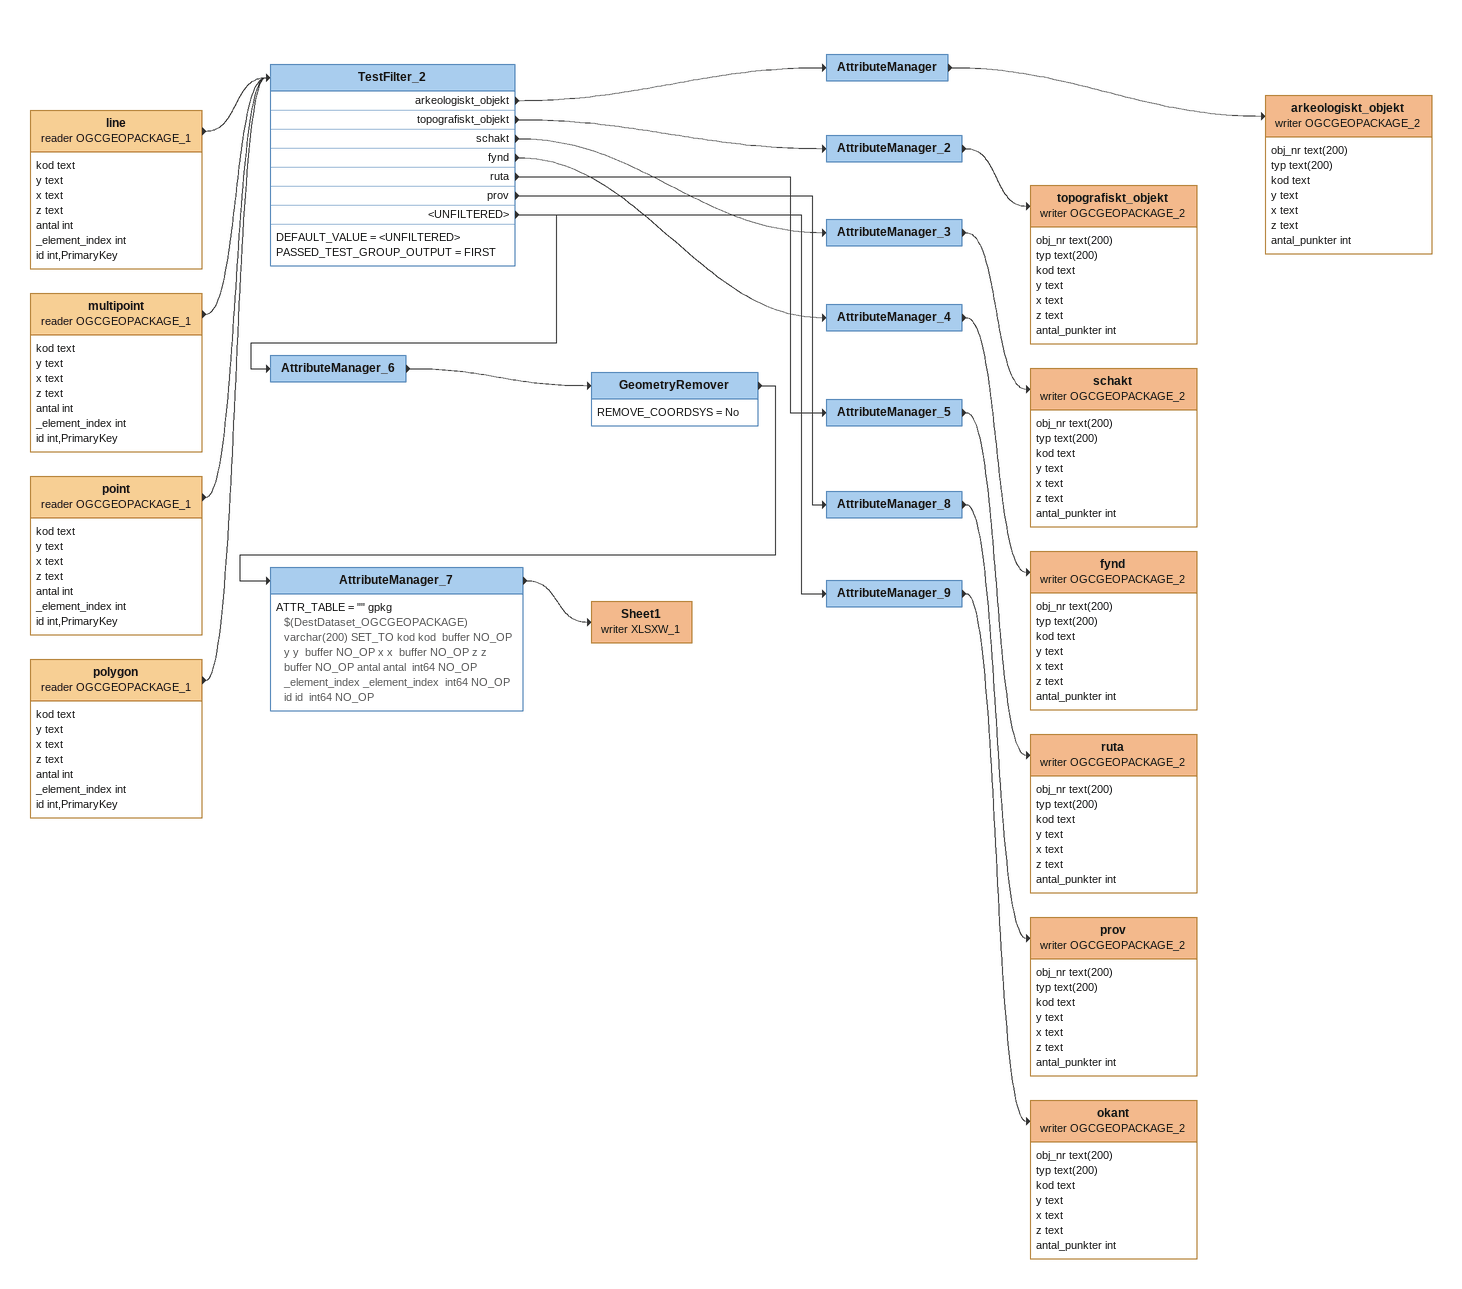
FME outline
line (reader OGCGEOPACKAGE_1)
    attributes: kod text, y text, x text, z text, antal int, _element_index int, id int,PrimaryKey
    -> TestFilter_2
multipoint (reader OGCGEOPACKAGE_1)
    attributes: kod text, y text, x text, z text, antal int, _element_index int, id int,PrimaryKey
    -> TestFilter_2
point (reader OGCGEOPACKAGE_1)
    attributes: kod text, y text, x text, z text, antal int, _element_index int, id int,PrimaryKey
    -> TestFilter_2
polygon (reader OGCGEOPACKAGE_1)
    attributes: kod text, y text, x text, z text, antal int, _element_index int, id int,PrimaryKey
    -> TestFilter_2
TestFilter_2
    DEFAULT_VALUE = <UNFILTERED>
    PASSED_TEST_GROUP_OUTPUT = FIRST
    arkeologiskt_objekt -> AttributeManager
    topografiskt_objekt -> AttributeManager_2
    schakt -> AttributeManager_3
    fynd -> AttributeManager_4
    ruta -> AttributeManager_5
    prov -> AttributeManager_8
    <UNFILTERED> -> AttributeManager_6
    <UNFILTERED> -> AttributeManager_9
AttributeManager
    -> arkeologiskt_objekt (writer OGCGEOPACKAGE_2)
arkeologiskt_objekt (writer OGCGEOPACKAGE_2)
    attributes: obj_nr text(200), typ text(200), kod text, y text, x text, z text, antal_punkter int
AttributeManager_2
    -> topografiskt_objekt (writer OGCGEOPACKAGE_2)
topografiskt_objekt (writer OGCGEOPACKAGE_2)
    attributes: obj_nr text(200), typ text(200), kod text, y text, x text, z text, antal_punkter int
AttributeManager_3
    -> schakt (writer OGCGEOPACKAGE_2)
schakt (writer OGCGEOPACKAGE_2)
    attributes: obj_nr text(200), typ text(200), kod text, y text, x text, z text, antal_punkter int
AttributeManager_4
    -> fynd (writer OGCGEOPACKAGE_2)
fynd (writer OGCGEOPACKAGE_2)
    attributes: obj_nr text(200), typ text(200), kod text, y text, x text, z text, antal_punkter int
AttributeManager_6
    -> GeometryRemover
GeometryRemover
    REMOVE_COORDSYS = No
    -> AttributeManager_7
AttributeManager_7
    ATTR_TABLE = "" gpkg $(DestDataset_OGCGEOPACKAGE) varchar(200) SET_TO kod kod  buffer NO_OP y y  buffer NO_OP x x  buffer NO_OP z z  buffer NO_OP antal antal  int64 NO_OP _element_index _element_index  int64 NO_OP id id  int64 NO_OP
    -> Sheet1 (writer XLSXW_1)
Sheet1 (writer XLSXW_1)
AttributeManager_5
    -> ruta (writer OGCGEOPACKAGE_2)
ruta (writer OGCGEOPACKAGE_2)
    attributes: obj_nr text(200), typ text(200), kod text, y text, x text, z text, antal_punkter int
AttributeManager_8
    -> prov (writer OGCGEOPACKAGE_2)
prov (writer OGCGEOPACKAGE_2)
    attributes: obj_nr text(200), typ text(200), kod text, y text, x text, z text, antal_punkter int
AttributeManager_9
    -> okant (writer OGCGEOPACKAGE_2)
okant (writer OGCGEOPACKAGE_2)
    attributes: obj_nr text(200), typ text(200), kod text, y text, x text, z text, antal_punkter int
